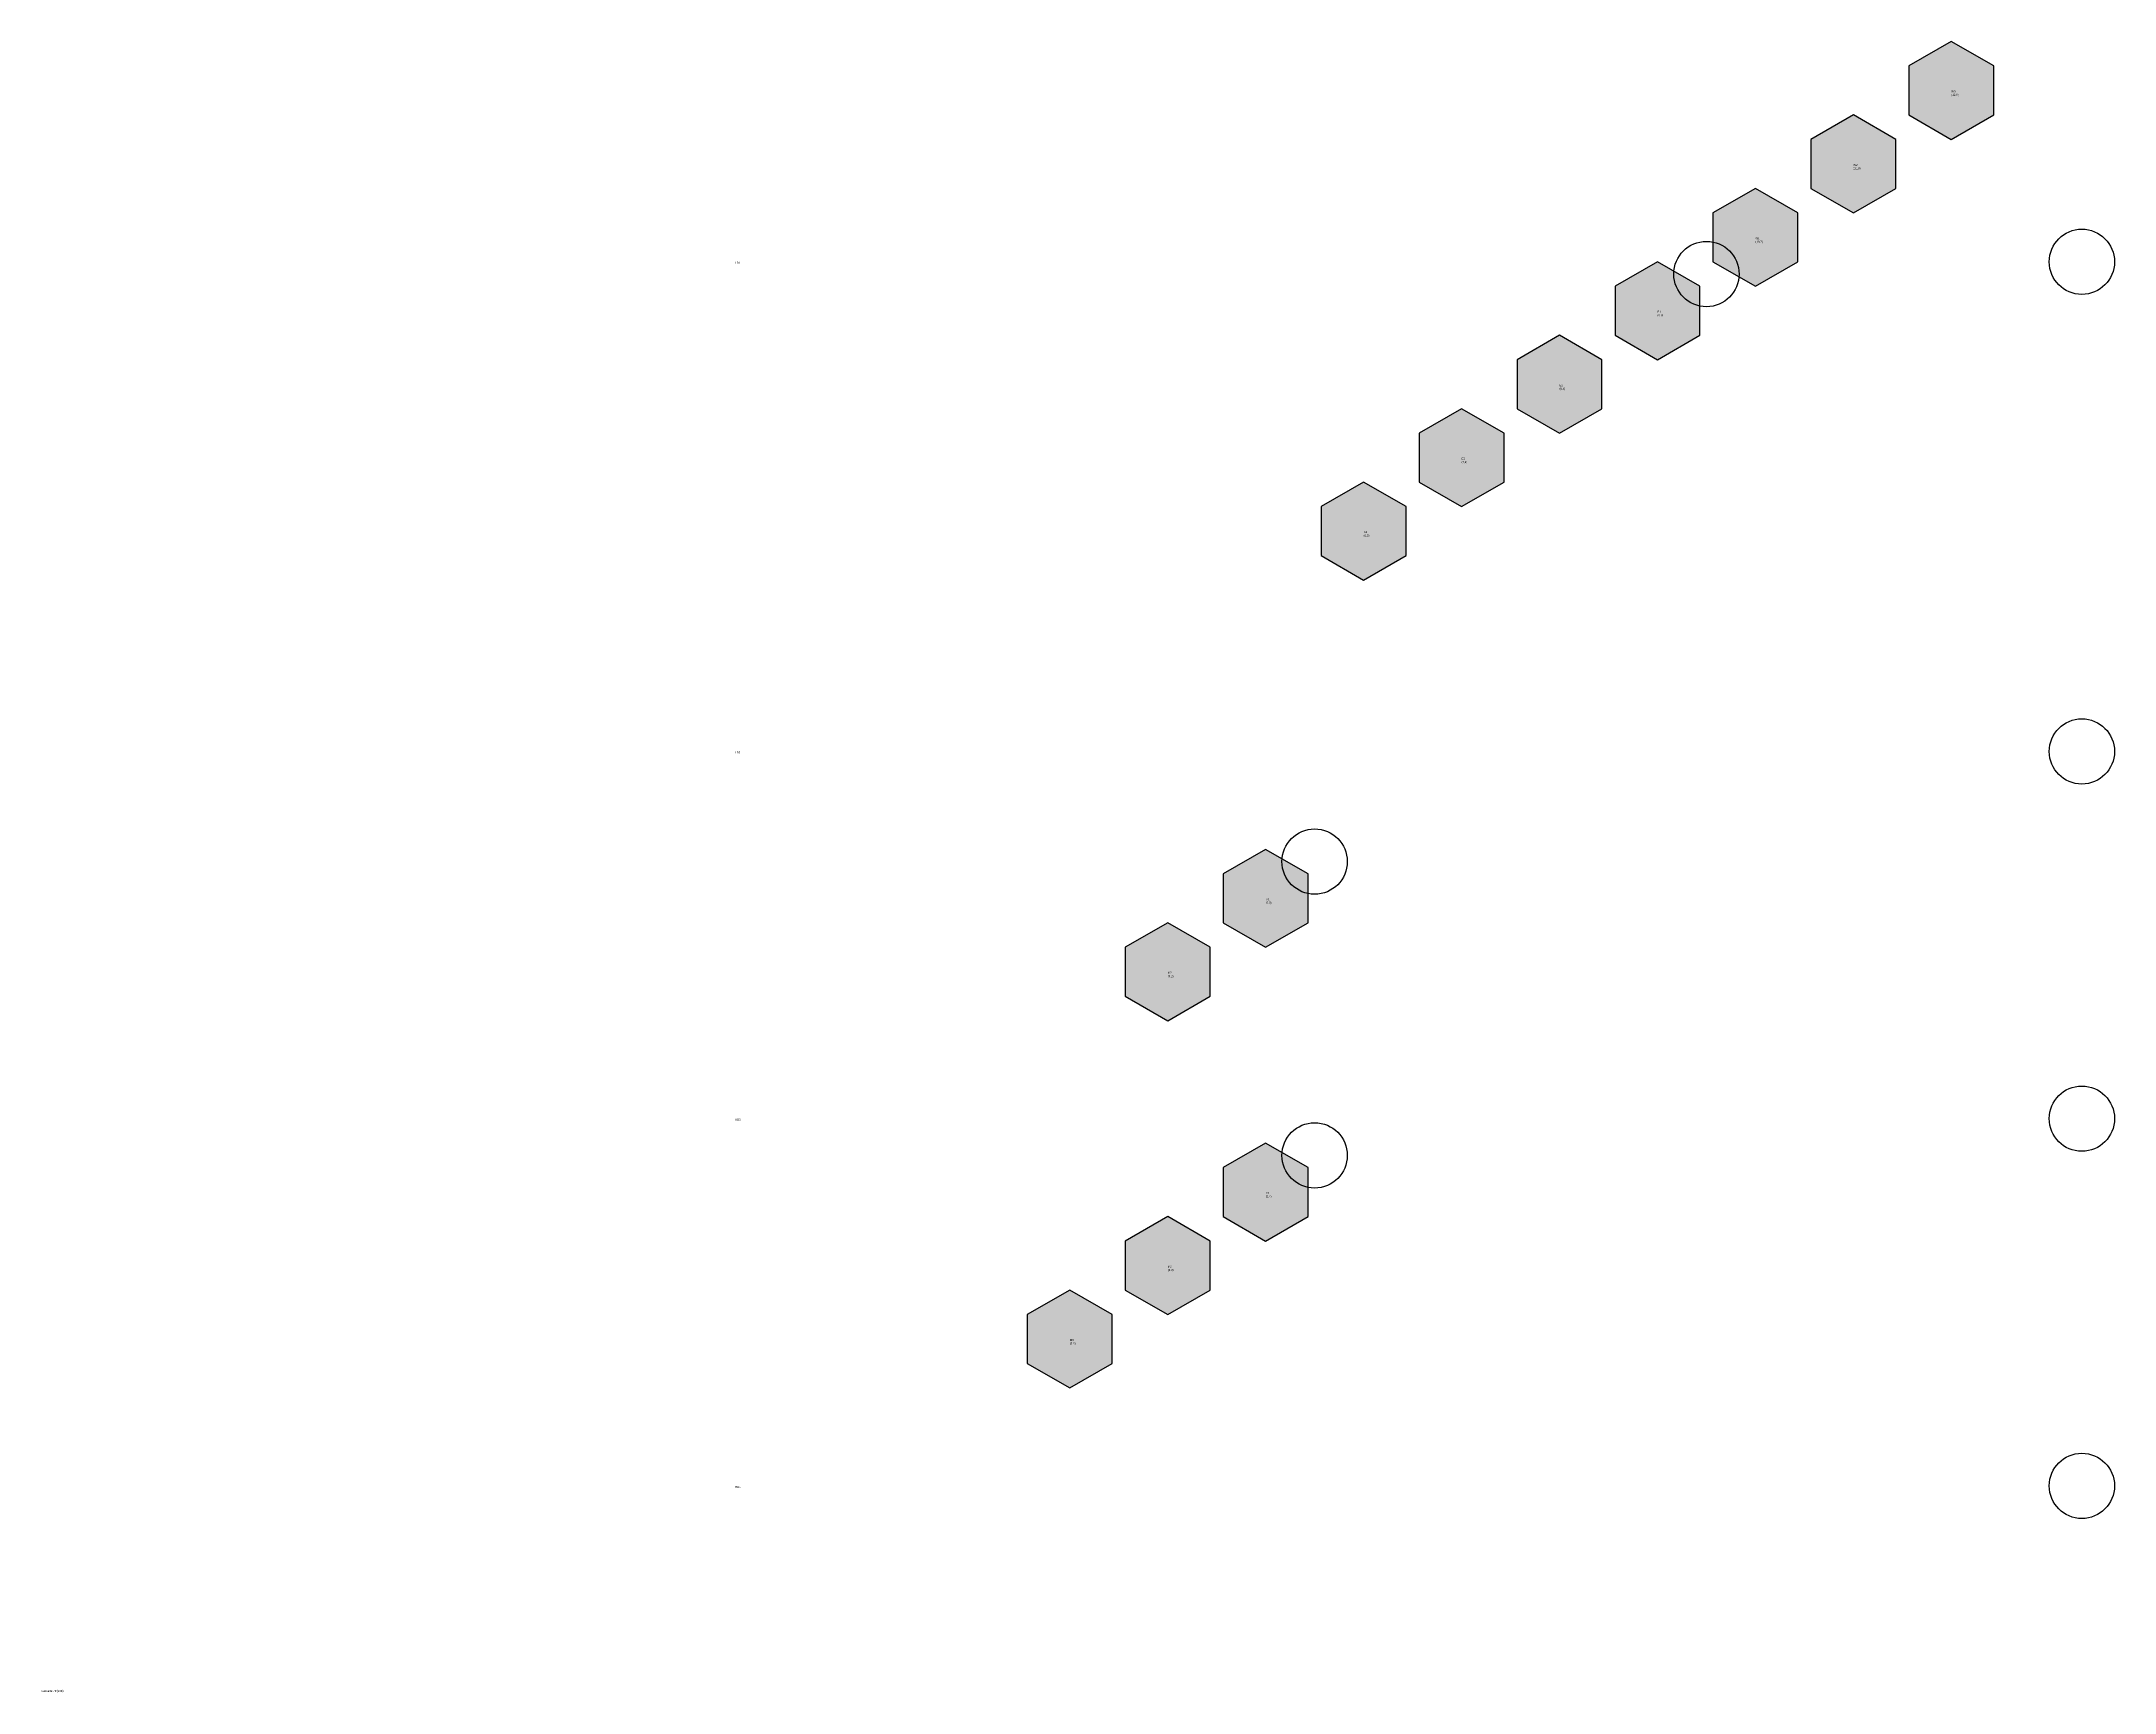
# Model space of a CAD drawing. Header units: metres. Extents: x 100 to 2640, y -53 to 4180.
# Drawn here: x 100 to 2640, y -53 to 1970 of the extents above; entities that cross this region are included whole.
import ezdxf

# ---------------------------------------------------------------- set-up
doc = ezdxf.new("R2010")
doc.units = ezdxf.units.M
for name, color, linetype in [('ENGINES', 1, 'Continuous'), ('SHAPES', 250, 'Continuous'), ('TEXT', 250, 'Continuous')]:
    doc.layers.add(name, color=color, linetype=linetype)

msp = doc.modelspace()

# ---------------------------------------------------------------- hatches: boundary and pattern name
at = {"layer": 'SHAPES'}
for color, points in [(82, [(2492, 1940), (2440, 1970), (2388, 1940), (2388, 1880), (2440, 1850), (2492, 1880)]), (82, [(2372, 1850), (2320, 1880), (2268, 1850), (2268, 1790), (2320, 1760), (2372, 1790)]), (82, [(2252, 1760), (2200, 1790), (2148, 1760), (2148, 1700), (2200, 1670), (2252, 1700)]), (82, [(2132, 1670), (2080, 1700), (2028, 1670), (2028, 1610), (2080, 1580), (2132, 1610)]), (82, [(2012, 1580), (1960, 1610), (1908, 1580), (1908, 1520), (1960, 1490), (2012, 1520)]), (82, [(1892, 1490), (1840, 1520), (1788, 1490), (1788, 1430), (1840, 1400), (1892, 1430)]), (82, [(1772, 1400), (1720, 1430), (1668, 1400), (1668, 1340), (1720, 1310), (1772, 1340)]), (42, [(1652, 950), (1600, 980), (1548, 950), (1548, 890), (1600, 860), (1652, 890)]), (42, [(1532, 860), (1480, 890), (1428, 860), (1428, 800), (1480, 770), (1532, 800)]), (32, [(1652, 590), (1600, 620), (1548, 590), (1548, 530), (1600, 500), (1652, 530)]), (32, [(1532, 500), (1480, 530), (1428, 500), (1428, 440), (1480, 410), (1532, 440)]), (32, [(1412, 410), (1360, 440), (1308, 410), (1308, 350), (1360, 320), (1412, 350)])]:
    msp.add_hatch(color=color, dxfattribs=at).paths.add_polyline_path(points)

# ---------------------------------------------------------------- linework, layer by layer
at = {"layer": 'ENGINES', "color": 246}
for centre in [(2600, 1700), (2600, 1100)]:
    msp.add_circle(centre, 40, dxfattribs=at)
at = {"layer": 'ENGINES', "color": 1}
for centre in [(2140, 1685), (1660, 965), (1660, 605)]:
    msp.add_circle(centre, 40, dxfattribs=at)
at = {"layer": 'ENGINES', "color": 214}
for centre in [(2600, 650), (2600, 200)]:
    msp.add_circle(centre, 40, dxfattribs=at)
at = {"layer": 'SHAPES', "color": 82}
for points in [[(2492, 1940), (2440, 1970), (2388, 1940), (2388, 1880), (2440, 1850), (2492, 1880)], [(2372, 1850), (2320, 1880), (2268, 1850), (2268, 1790), (2320, 1760), (2372, 1790)], [(2252, 1760), (2200, 1790), (2148, 1760), (2148, 1700), (2200, 1670), (2252, 1700)], [(2132, 1670), (2080, 1700), (2028, 1670), (2028, 1610), (2080, 1580), (2132, 1610)], [(2012, 1580), (1960, 1610), (1908, 1580), (1908, 1520), (1960, 1490), (2012, 1520)], [(1892, 1490), (1840, 1520), (1788, 1490), (1788, 1430), (1840, 1400), (1892, 1430)], [(1772, 1400), (1720, 1430), (1668, 1400), (1668, 1340), (1720, 1310), (1772, 1340)]]:
    msp.add_lwpolyline(points, close=True, dxfattribs=at)
at = {"layer": 'SHAPES', "color": 42}
for points in [[(1652, 950), (1600, 980), (1548, 950), (1548, 890), (1600, 860), (1652, 890)], [(1532, 860), (1480, 890), (1428, 860), (1428, 800), (1480, 770), (1532, 800)]]:
    msp.add_lwpolyline(points, close=True, dxfattribs=at)
at = {"layer": 'SHAPES', "color": 32}
for points in [[(1652, 590), (1600, 620), (1548, 590), (1548, 530), (1600, 500), (1652, 530)], [(1532, 500), (1480, 530), (1428, 500), (1428, 440), (1480, 410), (1532, 440)], [(1412, 410), (1360, 440), (1308, 410), (1308, 350), (1360, 320), (1412, 350)]]:
    msp.add_lwpolyline(points, close=True, dxfattribs=at)

# ---------------------------------------------------------------- texts
at = {"layer": 'TEXT', "color": 250, "char_height": 2.5, "attachment_point": 1}
for s, insert in [('W3\\P(12,9)', (2440, 1910)), ('W2\\P(11,8)', (2320, 1820)), ('W1\\P(10,7)', (2200, 1730)), ('E1\\P(9,6)', (2080, 1640)), ('E2\\P(8,5)', (1960, 1550)), ('E3\\P(7,4)', (1840, 1460)), ('E4\\P(6,3)', (1720, 1370)), ('M1\\P(5,3)', (1600, 920)), ('M2\\P(4,2)', (1480, 830)), ('M1\\P(5,4)', (1600, 560)), ('M2\\P(4,3)', (1480, 470)), ('M3\\P(3,2)', (1360, 380))]:
    msp.add_mtext(s, dxfattribs=dict(at, insert=insert))
at = {"layer": 'TEXT', "color": 0, "char_height": 2.5, "attachment_point": 1}
for s, insert in [('LD2', (950, 1700)), ('LD3', (950, 1100)), ('HD2', (950, 650)), ('HD1', (950, 200))]:
    msp.add_mtext(s, dxfattribs=dict(at, insert=insert))
at = {"layer": 'TEXT', "color": 8, "insert": (100, -50), "char_height": 2.5, "attachment_point": 1}
msp.add_mtext('Cassette 7B(33B)', dxfattribs=at)

doc.saveas('drawing.dxf')
